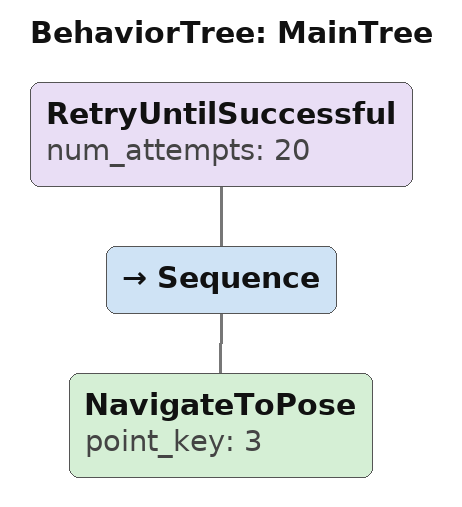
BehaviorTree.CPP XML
<root main_tree_to_execute="MainTree" BTCPP_format="4">
  <BehaviorTree ID="MainTree">
    <RetryUntilSuccessful num_attempts="20">
      <Sequence>
        <NavigateToPose point_key="3"/>
      </Sequence>
    </RetryUntilSuccessful>
  </BehaviorTree>
</root>
